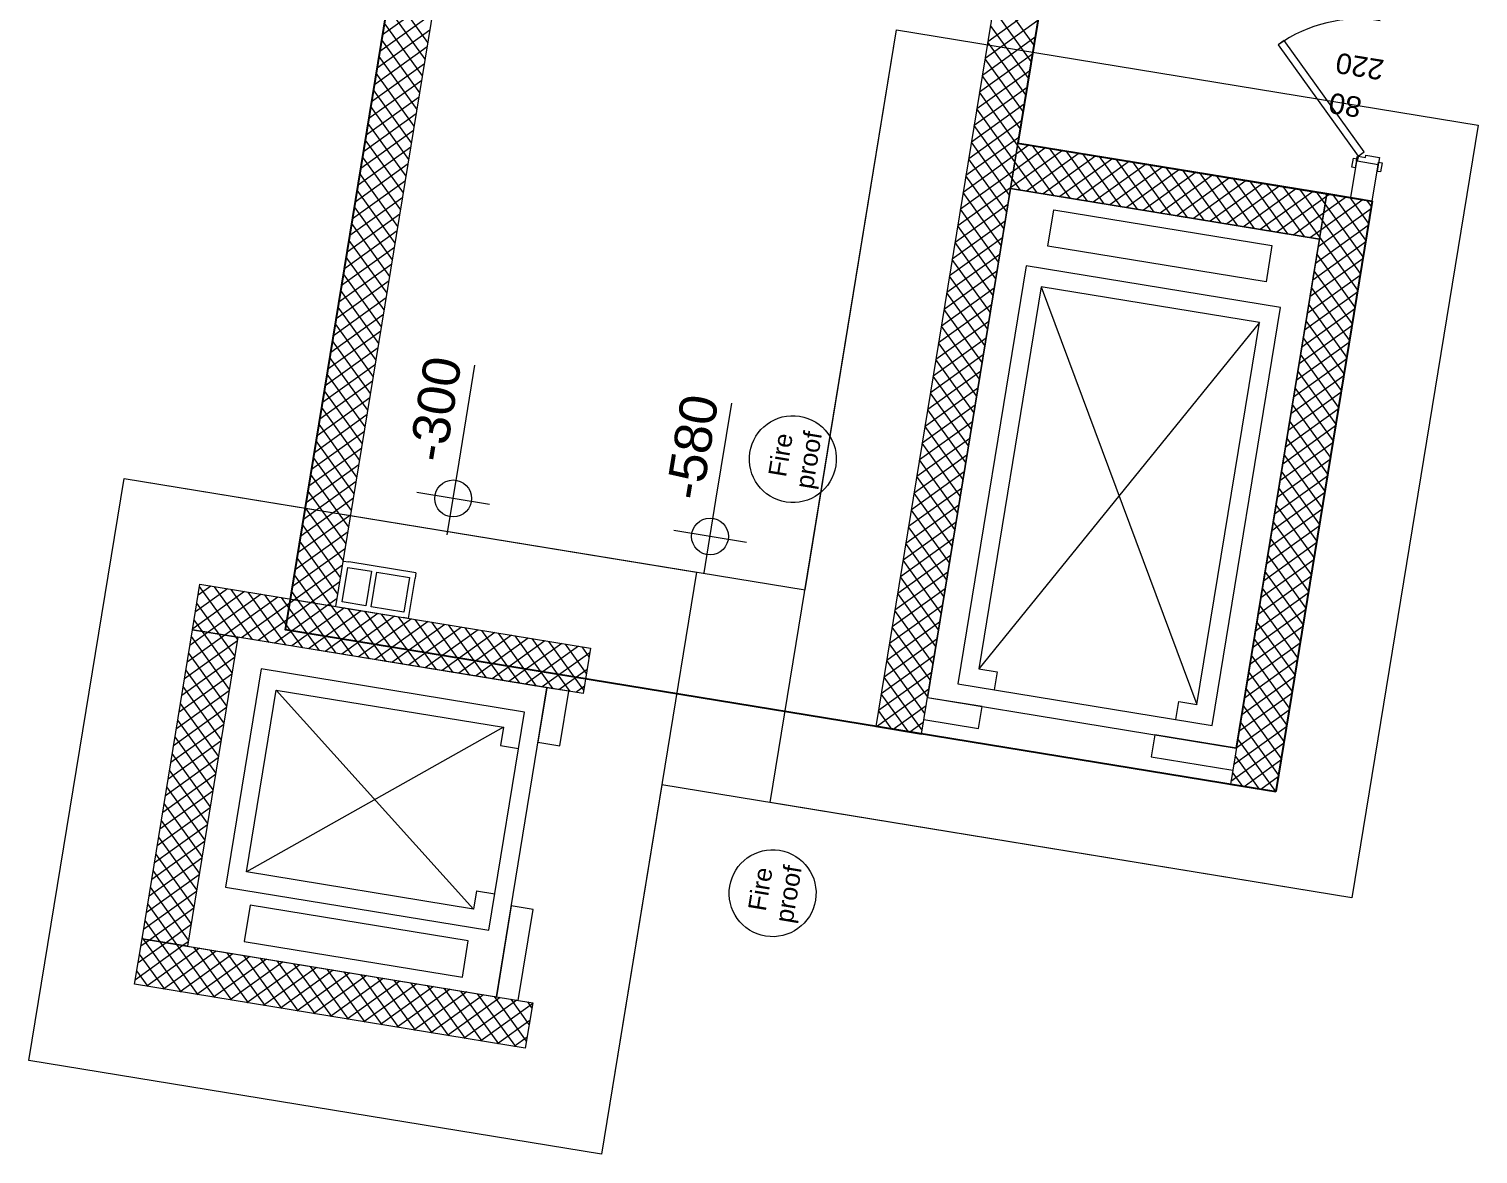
# Model space of a CAD drawing. Header units: metres. Extents: x 7511340 to 7511486, y 4692164 to 4692372.
# Drawn here: x 7511408.19 to 7511416.06, y 4692207.32 to 4692213.43 of the extents above; entities that cross this region are included whole.
import ezdxf

# ---------------------------------------------------------------- set-up
doc = ezdxf.new("R2010")
doc.units = ezdxf.units.M
for name, color, linetype in [('bodrumi', 5, 'Continuous'), ('e0', 4, 'Continuous'), ('PDF_Drawing & Figure', 5, 'Continuous')]:
    doc.layers.add(name, color=color, linetype=linetype)
for name, color, linetype, true_color in [('PDF_2D Drafting - General', 7, 'Continuous', 0x999999), ('PDF_A - Dimensionimi', 7, 'Continuous', 0x999999), ('PDF_A - Muret', 7, 'Continuous', 0xaaaaaa), ('PDF_A - Ndertesa 1 - Kanalet e ventilimit', 7, 'Continuous', 0x7f7f7f), ('PDF_A - Shtyllat', 7, 'Continuous', 0x999999)]:
    doc.layers.add(name, color=color, linetype=linetype, true_color=true_color)
doc.layers.add('trapazani', color=211, linetype='Continuous', lineweight=13)
doc.styles.add('PDF Arial', font='arial.ttf')

msp = doc.modelspace()

# ---------------------------------------------------------------- linework, layer by layer
at = {"layer": 'bodrumi', "elevation": 611, "flags": 128}
msp.add_lwpolyline([(7511414.9654, 4692209.2883), (7511409.5866, 4692210.1677), (7511410.5334, 4692215.9609), (7511413.9877, 4692215.3963), (7511413.565, 4692212.8105), (7511415.4896, 4692212.4959), (7511414.9657, 4692209.2905)], dxfattribs=at)
at = {"layer": 'e0', "linetype": 'Continuous', "lineweight": 20, "elevation": 611.955, "flags": 128}
msp.add_lwpolyline([(7511412.409, 4692210.385), (7511412.9058, 4692213.4247), (7511416.0639, 4692212.9085), (7511415.3783, 4692208.7142), (7511411.6303, 4692209.3268), (7511411.3028, 4692207.3233), (7511408.1941, 4692207.8314), (7511408.7102, 4692210.9895)], close=True, dxfattribs=at)
at = {"layer": 'PDF_2D Drafting - General', "color": 8, "lineweight": 9, "true_color": 0x7f7f7f, "elevation": 611}
for points in [[(7511413.5247, 4692212.5637), (7511413.0731, 4692209.8004)], [(7511415.2024, 4692212.2895), (7511413.5247, 4692212.5637)], [(7511413.7283, 4692212.2515), (7511413.7605, 4692212.4488)], [(7511413.7605, 4692212.4488), (7511414.9448, 4692212.2553)], [(7511414.7508, 4692209.5261), (7511415.2024, 4692212.2895)], [(7511414.9126, 4692212.0579), (7511413.7283, 4692212.2515)], [(7511414.9448, 4692212.2553), (7511414.9126, 4692212.0579)], [(7511409.3291, 4692210.1285), (7511409.0548, 4692208.4507)], [(7511411.0069, 4692209.8543), (7511409.3291, 4692210.1285)], [(7511410.7327, 4692208.1764), (7511411.0069, 4692209.8543)], [(7511413.0731, 4692209.8004), (7511414.7508, 4692209.5261)], [(7511409.3958, 4692208.6736), (7511409.3635, 4692208.4763)], [(7511410.58, 4692208.4801), (7511409.3958, 4692208.6736)], [(7511409.0548, 4692208.4507), (7511410.7327, 4692208.1764)], [(7511409.3635, 4692208.4763), (7511410.5478, 4692208.2827)], [(7511410.5478, 4692208.2827), (7511410.58, 4692208.4801)]]:
    msp.add_lwpolyline(points, dxfattribs=at)
at = {"layer": 'PDF_2D Drafting - General', "color": 251, "lineweight": 5, "true_color": 0x6a6a6a, "elevation": 611}
for points in [[(7511413.6095, 4692212.1446), (7511413.2384, 4692209.8746)], [(7511413.6095, 4692212.1446), (7511413.2384, 4692209.8746)], [(7511414.9912, 4692211.9188), (7511413.6095, 4692212.1446)], [(7511414.9912, 4692211.9188), (7511413.6095, 4692212.1446)], [(7511413.692, 4692212.0297), (7511413.3533, 4692209.9572)], [(7511413.692, 4692212.0297), (7511413.3533, 4692209.9572)], [(7511414.8763, 4692211.8362), (7511413.692, 4692212.0297)], [(7511413.692, 4692212.0297), (7511414.5376, 4692209.7636)], [(7511414.8763, 4692211.8362), (7511413.692, 4692212.0297)], [(7511413.692, 4692212.0297), (7511414.5376, 4692209.7636)], [(7511414.6202, 4692209.6488), (7511414.9912, 4692211.9188)], [(7511414.6202, 4692209.6488), (7511414.9912, 4692211.9188)], [(7511414.8763, 4692211.8362), (7511413.3533, 4692209.9572)], [(7511414.8763, 4692211.8362), (7511413.3533, 4692209.9572)], [(7511414.5376, 4692209.7636), (7511414.8763, 4692211.8362)], [(7511414.5376, 4692209.7636), (7511414.8763, 4692211.8362)], [(7511413.3533, 4692209.9572), (7511413.4519, 4692209.9411)], [(7511413.3533, 4692209.9572), (7511413.4519, 4692209.9411)], [(7511413.4519, 4692209.9411), (7511413.4358, 4692209.8423)], [(7511413.4519, 4692209.9411), (7511413.4358, 4692209.8423)], [(7511413.2384, 4692209.8746), (7511414.6202, 4692209.6488)], [(7511413.2384, 4692209.8746), (7511414.6202, 4692209.6488)], [(7511414.4228, 4692209.681), (7511414.4389, 4692209.7797)], [(7511414.4228, 4692209.681), (7511414.4389, 4692209.7797)], [(7511414.4389, 4692209.7797), (7511414.5376, 4692209.7636)], [(7511414.4389, 4692209.7797), (7511414.5376, 4692209.7636)]]:
    msp.add_lwpolyline(points, dxfattribs=at)
at = {"layer": 'PDF_2D Drafting - General', "lineweight": 5, "elevation": 611}
for points in [[(7511409.4542, 4692209.956), (7511409.2607, 4692208.7717)], [(7511410.8853, 4692209.7221), (7511409.4542, 4692209.956)], [(7511409.3754, 4692208.8543), (7511409.5367, 4692209.8412)], [(7511410.6091, 4692208.6526), (7511409.5367, 4692209.8412)], [(7511409.5367, 4692209.8412), (7511410.7704, 4692209.6395)], [(7511410.6917, 4692208.5378), (7511410.8853, 4692209.7221)], [(7511410.7704, 4692209.6395), (7511409.3754, 4692208.8543)], [(7511410.7704, 4692209.6395), (7511410.7543, 4692209.5409)], [(7511410.7543, 4692209.5409), (7511410.853, 4692209.5248)], [(7511410.6091, 4692208.6526), (7511409.3754, 4692208.8543)], [(7511409.2607, 4692208.7717), (7511410.6917, 4692208.5378)], [(7511410.6253, 4692208.7514), (7511410.6091, 4692208.6526)], [(7511410.6253, 4692208.7514), (7511410.724, 4692208.7352)]]:
    msp.add_lwpolyline(points, dxfattribs=at)
at = {"layer": 'PDF_2D Drafting - General', "color": 11, "lineweight": 5, "true_color": 0xfd8379}
for centre, major_axis, ratio in [((7511412.3428, 4692211.0951, 611), (-0.2332, 0.0359), 0.999757), ((7511412.2328, 4692208.7388, 611), (0.0382, 0.2329), 0.999824)]:
    msp.add_ellipse(centre, major_axis=major_axis, ratio=ratio, dxfattribs=at)
at = {"layer": 'PDF_A - Dimensionimi', "lineweight": 5, "elevation": 611}
for points in [[(7511410.53, 4692211.0793), (7511410.616, 4692211.6057)], [(7511411.9252, 4692210.8727), (7511412.0112, 4692211.3993)], [(7511410.4655, 4692210.6845), (7511410.53, 4692211.0793)], [(7511410.6951, 4692210.8496), (7511410.3003, 4692210.9141)], [(7511411.8607, 4692210.478), (7511411.9252, 4692210.8727)], [(7511412.0903, 4692210.6431), (7511411.6956, 4692210.7076)]]:
    msp.add_lwpolyline(points, dxfattribs=at)
at = {"layer": 'PDF_A - Dimensionimi', "lineweight": 5}
for centre in [(7511410.4977, 4692210.8818, 611), (7511411.8929, 4692210.6754, 611)]:
    msp.add_circle(centre, 0.1, dxfattribs=at)
at = {"layer": 'PDF_A - Muret', "color": 8, "lineweight": 13, "true_color": 0x7f7f7f, "elevation": 611}
for points in [[(7511415.011, 4692213.3669), (7511414.9785, 4692213.3436)], [(7511414.9785, 4692213.3436), (7511415.4129, 4692212.7395)], [(7511415.4454, 4692212.7629), (7511415.011, 4692213.3669)], [(7511415.4129, 4692212.7395), (7511415.4454, 4692212.7629)], [(7511415.4523, 4692212.7331), (7511415.4543, 4692212.7449)], [(7511415.4543, 4692212.7449), (7511415.5283, 4692212.7328)], [(7511415.3787, 4692212.6793), (7511415.3867, 4692212.7286)], [(7511415.3974, 4692212.6762), (7511415.3787, 4692212.6793)], [(7511415.3867, 4692212.7286), (7511415.4055, 4692212.7255)], [(7511415.4055, 4692212.7255), (7511415.3974, 4692212.6762)], [(7511415.4034, 4692212.7127), (7511415.4074, 4692212.7373)], [(7511415.4083, 4692212.7118), (7511415.4034, 4692212.7127)], [(7511415.4074, 4692212.7373), (7511415.4124, 4692212.7365)], [(7511415.4083, 4692212.7118), (7511415.4129, 4692212.7395)], [(7511415.4124, 4692212.7365), (7511415.4083, 4692212.7118)], [(7511415.5219, 4692212.6933), (7511415.4083, 4692212.7118)], [(7511415.4129, 4692212.7395), (7511415.4523, 4692212.7331)], [(7511415.5159, 4692212.6568), (7511415.524, 4692212.7061)], [(7511415.5283, 4692212.7328), (7511415.5219, 4692212.6933)], [(7511415.524, 4692212.7061), (7511415.5427, 4692212.7031)], [(7511415.5427, 4692212.7031), (7511415.5347, 4692212.6538)], [(7511415.5347, 4692212.6538), (7511415.5159, 4692212.6568)]]:
    msp.add_lwpolyline(points, dxfattribs=at)
at = {"layer": 'PDF_A - Muret', "color": 8, "lineweight": 18, "true_color": 0x7f7f7f, "elevation": 611}
for points in [[(7511415.4034, 4692212.7127), (7511415.3711, 4692212.5153)], [(7511415.4034, 4692212.7127), (7511415.3974, 4692212.6762)], [(7511415.4034, 4692212.7127), (7511415.3974, 4692212.6762)], [(7511415.4034, 4692212.7127), (7511415.3974, 4692212.6762)], [(7511415.4083, 4692212.7118), (7511415.4034, 4692212.7127)], [(7511415.4083, 4692212.7118), (7511415.4034, 4692212.7127)], [(7511415.4083, 4692212.7118), (7511415.4034, 4692212.7127)], [(7511415.5219, 4692212.6933), (7511415.4083, 4692212.7118)], [(7511415.5219, 4692212.6933), (7511415.4083, 4692212.7118)], [(7511415.5219, 4692212.6933), (7511415.4083, 4692212.7118)], [(7511415.4896, 4692212.4959), (7511415.5219, 4692212.6933)], [(7511415.5219, 4692212.6933), (7511415.5159, 4692212.6568)], [(7511415.5219, 4692212.6933), (7511415.5159, 4692212.6568)], [(7511415.5219, 4692212.6933), (7511415.5159, 4692212.6568)], [(7511411.0069, 4692209.8543), (7511410.9585, 4692209.5582)], [(7511411.1254, 4692209.8348), (7511411.0069, 4692209.8543)], [(7511411.0769, 4692209.5388), (7511411.1254, 4692209.8348)], [(7511413.3704, 4692209.7517), (7511413.0731, 4692209.8002)], [(7511413.0538, 4692209.6818), (7511413.351, 4692209.6332)], [(7511413.351, 4692209.6332), (7511413.3704, 4692209.7517)], [(7511414.3079, 4692209.5984), (7511414.2886, 4692209.48)], [(7511414.7521, 4692209.5259), (7511414.3079, 4692209.5984)], [(7511410.9585, 4692209.5582), (7511411.0769, 4692209.5388)], [(7511414.2886, 4692209.48), (7511414.7316, 4692209.4076)], [(7511410.8133, 4692208.6699), (7511410.7327, 4692208.1764)], [(7511410.9317, 4692208.6505), (7511410.8133, 4692208.6699)], [(7511410.8511, 4692208.1571), (7511410.9317, 4692208.6505)]]:
    msp.add_lwpolyline(points, dxfattribs=at)
at = {"layer": 'PDF_A - Muret', "color": 8, "lineweight": 13, "true_color": 0x7f7f7f}
msp.add_arc((7511415.4128, 4692212.7391, 611), 0.7443, 80.72007, 125.69946, dxfattribs=at)
at = {"layer": 'PDF_A - Ndertesa 1 - Kanalet e ventilimit', "lineweight": 18, "elevation": 611}
for points in [[(7511409.901, 4692210.5417), (7511409.9307, 4692210.5369)], [(7511409.8952, 4692210.3197), (7511409.9258, 4692210.5073)], [(7511409.9258, 4692210.5073), (7511410.0541, 4692210.4863)], [(7511410.2959, 4692210.4772), (7511409.9307, 4692210.5369)], [(7511410.0541, 4692210.4863), (7511410.0234, 4692210.2988)], [(7511410.0531, 4692210.2939), (7511410.0837, 4692210.4815)], [(7511410.0837, 4692210.4815), (7511410.2614, 4692210.4524)], [(7511410.2959, 4692210.4772), (7511410.291, 4692210.4476)], [(7511410.2614, 4692210.4524), (7511410.2307, 4692210.2649)], [(7511410.2555, 4692210.2304), (7511410.291, 4692210.4476)], [(7511410.0234, 4692210.2988), (7511409.8952, 4692210.3197)], [(7511409.8607, 4692210.295), (7511409.8903, 4692210.2901)], [(7511409.8903, 4692210.2901), (7511410.2259, 4692210.2353)], [(7511410.2307, 4692210.2649), (7511410.0531, 4692210.2939)], [(7511410.2555, 4692210.2304), (7511410.2259, 4692210.2353)]]:
    msp.add_lwpolyline(points, dxfattribs=at)
at = {"layer": 'PDF_A - Shtyllat', "color": 8, "lineweight": 18, "true_color": 0x7f7f7f, "elevation": 611}
for points in [[(7511410.4931, 4692215.7142), (7511409.614, 4692210.3353)], [(7511409.8607, 4692210.295), (7511410.7398, 4692215.6739)], [(7511413.7006, 4692215.1899), (7511412.7941, 4692209.6433)], [(7511413.0409, 4692209.603), (7511413.9473, 4692215.1496)], [(7511413.565, 4692212.8105), (7511413.5247, 4692212.5637)], [(7511415.2429, 4692212.5363), (7511413.565, 4692212.8105)], [(7511413.5247, 4692212.5637), (7511415.2025, 4692212.2895)], [(7511415.2429, 4692212.5363), (7511414.7187, 4692209.3286)], [(7511415.2025, 4692212.2895), (7511415.2429, 4692212.5363)], [(7511415.4896, 4692212.4959), (7511415.2429, 4692212.5363)], [(7511414.9654, 4692209.2883), (7511415.4896, 4692212.4959)], [(7511409.0823, 4692210.1688), (7511409.1226, 4692210.4156)], [(7511409.1226, 4692210.4156), (7511411.2446, 4692210.0687)], [(7511409.614, 4692210.3353), (7511409.8607, 4692210.295)], [(7511408.8081, 4692208.491), (7511409.0824, 4692210.1688)], [(7511411.2043, 4692209.822), (7511409.0823, 4692210.1688)], [(7511409.0824, 4692210.1688), (7511409.3291, 4692210.1285)], [(7511409.3291, 4692210.1285), (7511409.0548, 4692208.4507)], [(7511411.2446, 4692210.0687), (7511411.2043, 4692209.822)], [(7511412.7941, 4692209.6433), (7511413.0409, 4692209.603)], [(7511414.7187, 4692209.3286), (7511414.9654, 4692209.2883)], [(7511408.7678, 4692208.2443), (7511408.8081, 4692208.491)], [(7511408.8081, 4692208.491), (7511410.93, 4692208.1442)], [(7511409.0548, 4692208.4507), (7511408.8081, 4692208.491)], [(7511410.8897, 4692207.8974), (7511408.7678, 4692208.2443)], [(7511410.93, 4692208.1442), (7511410.8897, 4692207.8974)]]:
    msp.add_lwpolyline(points, dxfattribs=at)
at = {"layer": 'PDF_A - Shtyllat', "lineweight": 5, "elevation": 611}
for points in [[(7511410.361, 4692213.3562), (7511410.1546, 4692213.6433)], [(7511413.6522, 4692213.3441), (7511413.4459, 4692213.6312)], [(7511410.4016, 4692213.6044), (7511410.1145, 4692213.3979)], [(7511410.3462, 4692213.2654), (7511410.1398, 4692213.5525)], [(7511413.6885, 4692213.566), (7511413.4015, 4692213.3595)], [(7511413.6374, 4692213.2533), (7511413.4311, 4692213.5404)], [(7511410.3868, 4692213.5136), (7511410.0997, 4692213.3073)], [(7511410.3314, 4692213.1748), (7511410.1249, 4692213.4618)], [(7511413.6737, 4692213.4752), (7511413.3867, 4692213.2689)], [(7511410.372, 4692213.423), (7511410.0848, 4692213.2165)], [(7511413.6589, 4692213.3846), (7511413.3719, 4692213.1781)], [(7511413.6226, 4692213.1626), (7511413.4162, 4692213.4496)], [(7511410.3571, 4692213.3322), (7511410.07, 4692213.1259)], [(7511410.3166, 4692213.084), (7511410.1101, 4692213.3711)], [(7511413.6078, 4692213.0719), (7511413.4014, 4692213.359)], [(7511410.3423, 4692213.2415), (7511410.0552, 4692213.0351)], [(7511410.3017, 4692212.9933), (7511410.0953, 4692213.2804)], [(7511413.644, 4692213.2938), (7511413.357, 4692213.0875)], [(7511413.5929, 4692212.9811), (7511413.3866, 4692213.2682)], [(7511410.3275, 4692213.1508), (7511410.0404, 4692212.9443)], [(7511410.2869, 4692212.9026), (7511410.0805, 4692213.1896)], [(7511413.6292, 4692213.2031), (7511413.3422, 4692212.9967)], [(7511413.5781, 4692212.8905), (7511413.3717, 4692213.1775)], [(7511410.3126, 4692213.06), (7511410.0255, 4692212.8537)], [(7511410.2721, 4692212.8118), (7511410.0656, 4692213.0989)], [(7511413.6144, 4692213.1124), (7511413.3274, 4692212.9059)], [(7511413.5633, 4692212.7997), (7511413.3569, 4692213.0868)], [(7511410.2573, 4692212.7212), (7511410.0508, 4692213.0082)], [(7511413.5995, 4692213.0216), (7511413.3126, 4692212.8153)], [(7511413.5485, 4692212.709), (7511413.3421, 4692212.996)], [(7511410.2978, 4692212.9694), (7511410.0107, 4692212.7629)], [(7511410.2424, 4692212.6304), (7511410.036, 4692212.9175)], [(7511413.5847, 4692212.931), (7511413.2977, 4692212.7245)], [(7511413.5336, 4692212.6183), (7511413.3273, 4692212.9054)], [(7511410.283, 4692212.8786), (7511409.9959, 4692212.6722)], [(7511410.2276, 4692212.5397), (7511410.0211, 4692212.8268)], [(7511413.5699, 4692212.8402), (7511413.2829, 4692212.6338)], [(7511410.2682, 4692212.7879), (7511409.9811, 4692212.5815)], [(7511413.5551, 4692212.7495), (7511413.2681, 4692212.5431)], [(7511413.5188, 4692212.5275), (7511413.3124, 4692212.8146)], [(7511413.8075, 4692212.7709), (7511413.5254, 4692212.568)], [(7511413.7167, 4692212.7857), (7511413.5402, 4692212.6588)], [(7511413.6261, 4692212.8005), (7511413.5551, 4692212.7495)], [(7511413.7607, 4692212.5251), (7511413.5633, 4692212.7997)], [(7511413.8982, 4692212.756), (7511413.6112, 4692212.5496)], [(7511413.8515, 4692212.5103), (7511413.645, 4692212.7974)], [(7511413.9421, 4692212.4955), (7511413.7358, 4692212.7826)], [(7511414.0329, 4692212.4807), (7511413.8264, 4692212.7678)], [(7511414.1236, 4692212.4658), (7511413.9172, 4692212.7529)], [(7511410.2533, 4692212.6972), (7511409.9662, 4692212.4907)], [(7511410.2128, 4692212.449), (7511410.0063, 4692212.736)], [(7511413.504, 4692212.4369), (7511413.2976, 4692212.7239)], [(7511413.67, 4692212.54), (7511413.5485, 4692212.709)], [(7511413.9889, 4692212.7412), (7511413.7019, 4692212.5348)], [(7511414.0797, 4692212.7264), (7511413.7926, 4692212.5199)], [(7511414.1703, 4692212.7116), (7511413.8833, 4692212.5051)], [(7511414.2611, 4692212.6967), (7511413.974, 4692212.4903)], [(7511414.2143, 4692212.451), (7511414.008, 4692212.7381)], [(7511414.3519, 4692212.6819), (7511414.0648, 4692212.4754)], [(7511414.3051, 4692212.4362), (7511414.0986, 4692212.7233)], [(7511414.4425, 4692212.6671), (7511414.1555, 4692212.4606)], [(7511414.3958, 4692212.4213), (7511414.1894, 4692212.7084)], [(7511414.4865, 4692212.4065), (7511414.2801, 4692212.6936)], [(7511414.5772, 4692212.3917), (7511414.3708, 4692212.6788)], [(7511410.2385, 4692212.6064), (7511409.9514, 4692212.4001)], [(7511410.1979, 4692212.3582), (7511409.9915, 4692212.6453)], [(7511413.5402, 4692212.6588), (7511413.2532, 4692212.4523)], [(7511413.4891, 4692212.3461), (7511413.2828, 4692212.6332)], [(7511413.5793, 4692212.5548), (7511413.5336, 4692212.6183)], [(7511414.5333, 4692212.6522), (7511414.2462, 4692212.4458)], [(7511414.624, 4692212.6374), (7511414.3369, 4692212.431)], [(7511414.7147, 4692212.6226), (7511414.4276, 4692212.4161)], [(7511414.6679, 4692212.3769), (7511414.4616, 4692212.664)], [(7511414.8055, 4692212.6077), (7511414.5184, 4692212.4013)], [(7511414.7587, 4692212.362), (7511414.5522, 4692212.6491)], [(7511414.8961, 4692212.5929), (7511414.6091, 4692212.3865)], [(7511414.8494, 4692212.3472), (7511414.643, 4692212.6343)], [(7511414.9401, 4692212.3324), (7511414.7337, 4692212.6195)], [(7511415.0309, 4692212.3175), (7511414.8244, 4692212.6047)], [(7511415.1216, 4692212.3027), (7511414.9152, 4692212.5898)], [(7511410.2237, 4692212.5157), (7511409.9366, 4692212.3093)], [(7511410.1831, 4692212.2675), (7511409.9767, 4692212.5546)], [(7511413.5254, 4692212.568), (7511413.2384, 4692212.3617)], [(7511413.4743, 4692212.2553), (7511413.268, 4692212.5424)], [(7511414.9869, 4692212.5781), (7511414.6998, 4692212.3717)], [(7511415.0777, 4692212.5633), (7511414.7905, 4692212.3568)], [(7511415.1683, 4692212.5484), (7511414.8813, 4692212.342)], [(7511415.2402, 4692212.52), (7511414.972, 4692212.3272)], [(7511415.2041, 4692212.2992), (7511415.0059, 4692212.575)], [(7511415.219, 4692212.39), (7511415.0966, 4692212.5602)], [(7511415.2338, 4692212.4808), (7511415.1874, 4692212.5453)], [(7511415.3497, 4692212.5188), (7511415.2254, 4692212.4293)], [(7511415.2591, 4692212.5336), (7511415.2402, 4692212.52)], [(7511415.4551, 4692212.2844), (7511415.278, 4692212.5305)], [(7511415.4699, 4692212.3751), (7511415.3688, 4692212.5157)], [(7511410.1683, 4692212.1768), (7511409.9618, 4692212.4638)], [(7511413.5106, 4692212.4774), (7511413.2236, 4692212.2709)], [(7511413.4595, 4692212.1647), (7511413.2531, 4692212.4517)], [(7511415.2254, 4692212.4293), (7511415.0627, 4692212.3123)], [(7511415.4828, 4692212.4543), (7511415.1957, 4692212.2479)], [(7511415.4405, 4692212.504), (7511415.2106, 4692212.3386)], [(7511415.4402, 4692212.1936), (7511415.2338, 4692212.4808)], [(7511415.4847, 4692212.4658), (7511415.4595, 4692212.5008)], [(7511410.2088, 4692212.425), (7511409.9218, 4692212.2186)], [(7511410.1534, 4692212.0861), (7511409.947, 4692212.3732)], [(7511413.4958, 4692212.3866), (7511413.2087, 4692212.1801)], [(7511413.4447, 4692212.0739), (7511413.2383, 4692212.361)], [(7511415.468, 4692212.3635), (7511415.1809, 4692212.1572)], [(7511415.4254, 4692212.1029), (7511415.219, 4692212.39)], [(7511410.194, 4692212.3343), (7511409.9069, 4692212.1279)], [(7511410.1386, 4692211.9953), (7511409.9322, 4692212.2824)], [(7511413.4809, 4692212.2958), (7511413.1939, 4692212.0895)], [(7511415.2106, 4692212.3386), (7511415.1534, 4692212.2975)], [(7511415.4532, 4692212.2729), (7511415.1661, 4692212.0664)], [(7511415.4106, 4692212.0122), (7511415.2041, 4692212.2992)], [(7511410.1792, 4692212.2436), (7511409.8921, 4692212.0371)], [(7511413.4661, 4692212.2052), (7511413.1791, 4692211.9987)], [(7511413.4298, 4692211.9832), (7511413.2235, 4692212.2703)], [(7511415.3957, 4692211.9215), (7511415.1893, 4692212.2086)], [(7511410.1644, 4692212.1528), (7511409.8773, 4692211.9465)], [(7511410.1238, 4692211.9046), (7511409.9173, 4692212.1916)], [(7511413.415, 4692211.8925), (7511413.2086, 4692212.1795)], [(7511415.4383, 4692212.1821), (7511415.1512, 4692211.9757)], [(7511415.3809, 4692211.8307), (7511415.1745, 4692212.1178)], [(7511410.1495, 4692212.0621), (7511409.8624, 4692211.8557)], [(7511410.109, 4692211.8139), (7511409.9025, 4692212.101)], [(7511413.4513, 4692212.1144), (7511413.1643, 4692211.9081)], [(7511413.4002, 4692211.8017), (7511413.1938, 4692212.0888)], [(7511415.4235, 4692212.0914), (7511415.1364, 4692211.885)], [(7511410.1347, 4692211.9714), (7511409.8476, 4692211.765)], [(7511410.0941, 4692211.7232), (7511409.8877, 4692212.0102)], [(7511413.4365, 4692212.0238), (7511413.1494, 4692211.8173)], [(7511413.3853, 4692211.7111), (7511413.179, 4692211.9981)], [(7511415.4087, 4692212.0007), (7511415.1216, 4692211.7943)], [(7511415.3661, 4692211.74), (7511415.1596, 4692212.0271)], [(7511410.1199, 4692211.8807), (7511409.8328, 4692211.6743)], [(7511410.0793, 4692211.6324), (7511409.8729, 4692211.9195)], [(7511413.4216, 4692211.933), (7511413.1346, 4692211.7265)], [(7511413.3705, 4692211.6203), (7511413.1642, 4692211.9074)], [(7511415.3939, 4692211.9099), (7511415.1068, 4692211.7036)], [(7511415.3513, 4692211.6493), (7511415.1448, 4692211.9364)], [(7511410.0645, 4692211.5417), (7511409.858, 4692211.8288)], [(7511413.4068, 4692211.8422), (7511413.1198, 4692211.6359)], [(7511413.3557, 4692211.5296), (7511413.1493, 4692211.8166)], [(7511415.379, 4692211.8193), (7511415.0919, 4692211.6128)], [(7511415.3364, 4692211.5586), (7511415.13, 4692211.8456)], [(7511410.1051, 4692211.79), (7511409.8179, 4692211.5835)], [(7511410.0497, 4692211.451), (7511409.8432, 4692211.738)], [(7511413.392, 4692211.7516), (7511413.105, 4692211.5451)], [(7511413.3409, 4692211.4389), (7511413.1345, 4692211.7259)], [(7511415.3642, 4692211.7285), (7511415.0771, 4692211.5221)], [(7511415.3216, 4692211.4679), (7511415.1151, 4692211.7549)], [(7511410.0902, 4692211.6992), (7511409.8031, 4692211.4929)], [(7511410.0348, 4692211.3603), (7511409.8284, 4692211.6474)], [(7511413.3771, 4692211.6608), (7511413.0901, 4692211.4545)], [(7511415.3068, 4692211.3771), (7511415.1003, 4692211.6642)], [(7511410.0754, 4692211.6085), (7511409.7883, 4692211.4021)], [(7511413.3623, 4692211.5701), (7511413.0753, 4692211.3637)], [(7511413.3261, 4692211.3481), (7511413.1197, 4692211.6352)], [(7511415.3494, 4692211.6377), (7511415.0623, 4692211.4314)], [(7511415.292, 4692211.2864), (7511415.0855, 4692211.5734)], [(7511410.0606, 4692211.5178), (7511409.7736, 4692211.3114)], [(7511410.02, 4692211.2695), (7511409.8135, 4692211.5566)], [(7511413.3113, 4692211.2574), (7511413.1048, 4692211.5445)], [(7511415.3346, 4692211.5471), (7511415.0474, 4692211.3406)], [(7511410.0457, 4692211.4271), (7511409.7587, 4692211.2207)], [(7511410.0052, 4692211.1788), (7511409.7987, 4692211.4658)], [(7511413.3475, 4692211.4794), (7511413.0605, 4692211.2729)], [(7511413.2965, 4692211.1667), (7511413.09, 4692211.4537)], [(7511415.3197, 4692211.4563), (7511415.0326, 4692211.25)], [(7511415.2771, 4692211.1957), (7511415.0707, 4692211.4828)], [(7511410.0309, 4692211.3364), (7511409.7439, 4692211.1299)], [(7511409.9903, 4692211.0881), (7511409.7839, 4692211.3752)], [(7511413.3326, 4692211.3886), (7511413.0456, 4692211.1823)], [(7511413.2816, 4692211.0759), (7511413.0752, 4692211.363)], [(7511415.3049, 4692211.3656), (7511415.0178, 4692211.1592)], [(7511415.2623, 4692211.1049), (7511415.0558, 4692211.392)], [(7511409.9755, 4692210.9973), (7511409.7692, 4692211.2844)], [(7511413.3179, 4692211.298), (7511413.0308, 4692211.0915)], [(7511413.2668, 4692210.9852), (7511413.0604, 4692211.2723)], [(7511415.2901, 4692211.2749), (7511415.003, 4692211.0685)], [(7511415.2475, 4692211.0143), (7511415.041, 4692211.3013)], [(7511410.0161, 4692211.2456), (7511409.7291, 4692211.0392)], [(7511409.9607, 4692210.9066), (7511409.7543, 4692211.1936)], [(7511413.3031, 4692211.2072), (7511413.016, 4692211.0008)], [(7511413.252, 4692210.8945), (7511413.0455, 4692211.1815)], [(7511415.2752, 4692211.1841), (7511414.9881, 4692210.9778)], [(7511415.2326, 4692210.9235), (7511415.0262, 4692211.2106)], [(7511410.0013, 4692211.1549), (7511409.7142, 4692210.9485)], [(7511409.9459, 4692210.8159), (7511409.7395, 4692211.103)], [(7511413.2883, 4692211.1165), (7511413.0012, 4692210.9101)], [(7511415.2604, 4692211.0935), (7511414.9733, 4692210.887)], [(7511415.2178, 4692210.8327), (7511415.0114, 4692211.1198)], [(7511409.9864, 4692211.0642), (7511409.6994, 4692210.8578)], [(7511413.2734, 4692211.0258), (7511412.9863, 4692210.8193)], [(7511413.2371, 4692210.8037), (7511413.0307, 4692211.0909)], [(7511415.203, 4692210.7421), (7511414.9965, 4692211.0291)], [(7511409.9716, 4692210.9735), (7511409.6846, 4692210.767)], [(7511409.931, 4692210.7252), (7511409.7247, 4692211.0122)], [(7511413.2586, 4692210.935), (7511412.9715, 4692210.7287)], [(7511413.2223, 4692210.7131), (7511413.0159, 4692211.0001)], [(7511415.2456, 4692211.0027), (7511414.9585, 4692210.7964)], [(7511415.1881, 4692210.6513), (7511414.9817, 4692210.9384)], [(7511409.9568, 4692210.8827), (7511409.6698, 4692210.6763)], [(7511409.9162, 4692210.6345), (7511409.7099, 4692210.9216)], [(7511413.2075, 4692210.6223), (7511413.0011, 4692210.9094)], [(7511415.2307, 4692210.912), (7511414.9437, 4692210.7056)], [(7511409.9419, 4692210.792), (7511409.6549, 4692210.5856)], [(7511409.9014, 4692210.5437), (7511409.695, 4692210.8308)], [(7511413.2438, 4692210.8443), (7511412.9567, 4692210.6379)], [(7511413.1927, 4692210.5316), (7511412.9862, 4692210.8187)], [(7511415.2159, 4692210.8213), (7511414.9288, 4692210.6149)], [(7511415.1733, 4692210.5606), (7511414.9669, 4692210.8477)], [(7511409.9271, 4692210.7013), (7511409.6401, 4692210.4949)], [(7511409.8865, 4692210.453), (7511409.6802, 4692210.74)], [(7511413.2289, 4692210.7536), (7511412.9419, 4692210.5472)], [(7511413.1778, 4692210.4409), (7511412.9714, 4692210.7279)], [(7511415.2011, 4692210.7305), (7511414.914, 4692210.5242)], [(7511415.1585, 4692210.4699), (7511414.9521, 4692210.757)], [(7511409.8717, 4692210.3623), (7511409.6654, 4692210.6494)], [(7511413.2141, 4692210.6629), (7511412.927, 4692210.4565)], [(7511413.163, 4692210.3501), (7511412.9566, 4692210.6372)], [(7511415.1863, 4692210.6399), (7511414.8992, 4692210.4334)], [(7511415.1437, 4692210.3791), (7511414.9372, 4692210.6662)], [(7511409.9123, 4692210.6106), (7511409.6253, 4692210.4042)], [(7511409.8373, 4692210.2988), (7511409.6505, 4692210.5586)], [(7511413.1993, 4692210.5722), (7511412.9122, 4692210.3657)], [(7511413.1482, 4692210.2594), (7511412.9417, 4692210.5465)], [(7511415.1714, 4692210.5491), (7511414.8843, 4692210.3428)], [(7511415.1288, 4692210.2885), (7511414.9224, 4692210.5755)], [(7511409.7466, 4692210.3136), (7511409.6357, 4692210.4679)], [(7511409.8975, 4692210.5198), (7511409.6359, 4692210.3317)], [(7511413.1845, 4692210.4814), (7511412.8974, 4692210.2751)], [(7511415.114, 4692210.1977), (7511414.9076, 4692210.4848)], [(7511409.2729, 4692210.391), (7511409.0981, 4692210.2653)], [(7511409.1822, 4692210.4059), (7511409.1129, 4692210.3561)], [(7511409.318, 4692210.1303), (7511409.1208, 4692210.4044)], [(7511409.4087, 4692210.1155), (7511409.2023, 4692210.4026)], [(7511409.4994, 4692210.1006), (7511409.293, 4692210.3878)], [(7511409.8826, 4692210.4291), (7511409.7266, 4692210.3169)], [(7511413.1696, 4692210.3907), (7511412.8825, 4692210.1843)], [(7511413.1334, 4692210.1687), (7511412.9269, 4692210.4557)], [(7511415.1566, 4692210.4584), (7511414.8695, 4692210.252)], [(7511415.0992, 4692210.1069), (7511414.8927, 4692210.3941)], [(7511409.3637, 4692210.3762), (7511409.0832, 4692210.1745)], [(7511409.2273, 4692210.1451), (7511409.106, 4692210.3138)], [(7511409.4544, 4692210.3614), (7511409.1673, 4692210.1549)], [(7511409.5451, 4692210.3465), (7511409.258, 4692210.1401)], [(7511409.6358, 4692210.3317), (7511409.3488, 4692210.1253)], [(7511409.5901, 4692210.0858), (7511409.3838, 4692210.3729)], [(7511409.7265, 4692210.3169), (7511409.4394, 4692210.1105)], [(7511409.6809, 4692210.071), (7511409.4744, 4692210.3581)], [(7511409.7716, 4692210.0562), (7511409.5652, 4692210.3433)], [(7511409.6558, 4692210.3284), (7511409.6209, 4692210.3772)], [(7511409.8623, 4692210.0413), (7511409.6559, 4692210.3284)], [(7511409.953, 4692210.0265), (7511409.7466, 4692210.3136)], [(7511409.8678, 4692210.3384), (7511409.8173, 4692210.3021)], [(7511413.1185, 4692210.078), (7511412.9121, 4692210.3651)], [(7511415.1418, 4692210.3677), (7511414.8547, 4692210.1612)], [(7511409.8173, 4692210.3021), (7511409.5302, 4692210.0956)], [(7511409.908, 4692210.2872), (7511409.621, 4692210.0808)], [(7511409.9987, 4692210.2724), (7511409.7116, 4692210.066)], [(7511410.0894, 4692210.2576), (7511409.8024, 4692210.0511)], [(7511410.0438, 4692210.0117), (7511409.8374, 4692210.2988)], [(7511410.1801, 4692210.2428), (7511409.893, 4692210.0363)], [(7511410.1345, 4692209.9969), (7511409.9281, 4692210.2839)], [(7511410.2709, 4692210.2279), (7511409.9838, 4692210.0215)], [(7511410.2252, 4692209.982), (7511410.0188, 4692210.2691)], [(7511410.316, 4692209.9672), (7511410.1095, 4692210.2543)], [(7511410.4067, 4692209.9524), (7511410.2003, 4692210.2395)], [(7511413.1548, 4692210.3), (7511412.8677, 4692210.0936)], [(7511413.1037, 4692209.9872), (7511412.8972, 4692210.2743)], [(7511415.127, 4692210.2769), (7511414.8399, 4692210.0706)], [(7511415.0844, 4692210.0163), (7511414.8779, 4692210.3033)], [(7511409.1673, 4692210.1549), (7511409.0685, 4692210.0839)], [(7511409.1365, 4692210.16), (7511409.0912, 4692210.223)], [(7511409.2976, 4692209.9359), (7511409.1365, 4692210.16)], [(7511410.3616, 4692210.2131), (7511410.0746, 4692210.0066)], [(7511410.4523, 4692210.1983), (7511410.1652, 4692209.9918)], [(7511410.543, 4692210.1834), (7511410.256, 4692209.977)], [(7511410.4974, 4692209.9375), (7511410.291, 4692210.2246)], [(7511410.6337, 4692210.1685), (7511410.3466, 4692209.9622)], [(7511410.5881, 4692209.9227), (7511410.3817, 4692210.2098)], [(7511410.7245, 4692210.1537), (7511410.4374, 4692209.9473)], [(7511410.6788, 4692209.9079), (7511410.4724, 4692210.195)], [(7511410.7696, 4692209.893), (7511410.5632, 4692210.1802)], [(7511410.8603, 4692209.8782), (7511410.6539, 4692210.1652)], [(7511410.951, 4692209.8634), (7511410.7446, 4692210.1504)], [(7511413.14, 4692210.2093), (7511412.8529, 4692210.0029)], [(7511413.0889, 4692209.8965), (7511412.8824, 4692210.1835)], [(7511415.1121, 4692210.1863), (7511414.825, 4692209.9798)], [(7511415.0695, 4692209.9255), (7511414.8631, 4692210.2126)], [(7511409.3259, 4692210.1089), (7511409.0389, 4692209.9024)], [(7511409.258, 4692210.1401), (7511409.0537, 4692209.9932)], [(7511409.2828, 4692209.8451), (7511409.0764, 4692210.1322)], [(7511409.3124, 4692210.0267), (7511409.2273, 4692210.1451)], [(7511409.3273, 4692210.1173), (7511409.318, 4692210.1303)], [(7511410.8152, 4692210.1389), (7511410.5282, 4692209.9325)], [(7511410.9059, 4692210.124), (7511410.6188, 4692209.9177)], [(7511410.9966, 4692210.1092), (7511410.7096, 4692209.9029)], [(7511411.0873, 4692210.0944), (7511410.8003, 4692209.888)], [(7511411.0418, 4692209.8486), (7511410.8353, 4692210.1356)], [(7511411.1781, 4692210.0796), (7511410.891, 4692209.8732)], [(7511411.1324, 4692209.8337), (7511410.9261, 4692210.1207)], [(7511411.2074, 4692209.8409), (7511411.0167, 4692210.1059)], [(7511411.2222, 4692209.9316), (7511411.1075, 4692210.0911)], [(7511411.237, 4692210.0224), (7511411.1983, 4692210.0763)], [(7511413.1252, 4692210.1186), (7511412.8381, 4692209.9121)], [(7511413.074, 4692209.8058), (7511412.8676, 4692210.0929)], [(7511415.0973, 4692210.0955), (7511414.8102, 4692209.8892)], [(7511415.0547, 4692209.8348), (7511414.8482, 4692210.1219)], [(7511409.311, 4692210.0181), (7511409.024, 4692209.8117)], [(7511409.2679, 4692209.7545), (7511409.0616, 4692210.0415)], [(7511411.2406, 4692210.0445), (7511410.9818, 4692209.8584)], [(7511413.1103, 4692210.0278), (7511412.8232, 4692209.8214)], [(7511413.0592, 4692209.7151), (7511412.8528, 4692210.0021)], [(7511415.0825, 4692210.0047), (7511414.7954, 4692209.7984)], [(7511415.0399, 4692209.7441), (7511414.8334, 4692210.0311)], [(7511409.2962, 4692209.9274), (7511409.0092, 4692209.721)], [(7511409.2531, 4692209.6637), (7511409.0468, 4692209.9508)], [(7511411.2258, 4692209.9537), (7511411.0724, 4692209.8436)], [(7511413.0955, 4692209.9371), (7511412.8084, 4692209.7307)], [(7511413.0444, 4692209.6244), (7511412.8379, 4692209.9115)], [(7511415.0676, 4692209.9141), (7511414.7805, 4692209.7076)], [(7511415.025, 4692209.6533), (7511414.8186, 4692209.9404)], [(7511409.2814, 4692209.8367), (7511408.9944, 4692209.6303)], [(7511409.2383, 4692209.5731), (7511409.0319, 4692209.8601)], [(7511411.211, 4692209.8631), (7511411.1632, 4692209.8287)], [(7511413.0807, 4692209.8464), (7511412.7975, 4692209.6428)], [(7511415.0102, 4692209.5627), (7511414.8038, 4692209.8497)], [(7511409.2235, 4692209.4823), (7511409.0171, 4692209.7694)], [(7511412.9715, 4692209.6143), (7511412.8231, 4692209.8207)], [(7511413.0659, 4692209.7557), (7511412.8882, 4692209.6279)], [(7511415.0528, 4692209.8233), (7511414.7657, 4692209.617)], [(7511414.9954, 4692209.4719), (7511414.7889, 4692209.759)], [(7511409.2666, 4692209.746), (7511408.9795, 4692209.5395)], [(7511409.2086, 4692209.3916), (7511409.0023, 4692209.6786)], [(7511412.8808, 4692209.6291), (7511412.8083, 4692209.7299)], [(7511415.038, 4692209.7327), (7511414.751, 4692209.5262)], [(7511409.2517, 4692209.6553), (7511408.9647, 4692209.4488)], [(7511413.051, 4692209.6649), (7511412.9789, 4692209.6131)], [(7511415.0232, 4692209.6419), (7511414.7362, 4692209.4354)], [(7511414.9805, 4692209.3812), (7511414.7741, 4692209.6683)], [(7511409.2369, 4692209.5645), (7511408.9499, 4692209.3581)], [(7511409.1938, 4692209.3009), (7511408.9875, 4692209.5879)], [(7511415.0083, 4692209.5511), (7511414.7213, 4692209.3448)], [(7511414.9657, 4692209.2905), (7511414.7593, 4692209.5775)], [(7511409.2221, 4692209.4738), (7511408.9351, 4692209.2674)], [(7511409.179, 4692209.2101), (7511408.9726, 4692209.4972)], [(7511414.8768, 4692209.3028), (7511414.7445, 4692209.4868)], [(7511414.9935, 4692209.4605), (7511414.7933, 4692209.3165)], [(7511409.2072, 4692209.3831), (7511408.9202, 4692209.1766)], [(7511409.1642, 4692209.1195), (7511408.9578, 4692209.4065)], [(7511414.786, 4692209.3176), (7511414.7297, 4692209.3961)], [(7511414.9787, 4692209.3697), (7511414.884, 4692209.3016)], [(7511409.1924, 4692209.2923), (7511408.9054, 4692209.0859)], [(7511409.1493, 4692209.0287), (7511408.943, 4692209.3158)], [(7511409.1345, 4692208.938), (7511408.9281, 4692209.225)], [(7511409.1776, 4692209.2016), (7511408.8905, 4692208.9952)], [(7511409.1197, 4692208.8473), (7511408.9133, 4692209.1343)], [(7511409.1628, 4692209.1109), (7511408.8757, 4692208.9045)], [(7511409.1479, 4692209.0202), (7511408.8608, 4692208.8137)], [(7511409.1048, 4692208.7565), (7511408.8985, 4692209.0436)], [(7511409.1331, 4692208.9294), (7511408.846, 4692208.7231)], [(7511409.09, 4692208.6658), (7511408.8836, 4692208.9529)], [(7511409.1183, 4692208.8387), (7511408.8312, 4692208.6323)], [(7511409.0752, 4692208.5751), (7511408.8687, 4692208.8622)], [(7511409.1034, 4692208.748), (7511408.8163, 4692208.5415)], [(7511409.0604, 4692208.4844), (7511408.8539, 4692208.7714)], [(7511408.9978, 4692208.46), (7511408.8391, 4692208.6808)], [(7511409.0886, 4692208.6572), (7511408.8483, 4692208.4844)], [(7511408.9071, 4692208.4748), (7511408.8243, 4692208.59)], [(7511408.8163, 4692208.4897), (7511408.8094, 4692208.4993)], [(7511409.0738, 4692208.5666), (7511408.9391, 4692208.4696)], [(7511409.0297, 4692208.4548), (7511408.7718, 4692208.2694)], [(7511408.9391, 4692208.4696), (7511408.7867, 4692208.3601)], [(7511408.8483, 4692208.4844), (7511408.8015, 4692208.4509)], [(7511409.0228, 4692208.2026), (7511408.8163, 4692208.4897)], [(7511409.1205, 4692208.4399), (7511408.8334, 4692208.2336)], [(7511409.1135, 4692208.1878), (7511408.9071, 4692208.4748)], [(7511409.2111, 4692208.4251), (7511408.9241, 4692208.2188)], [(7511409.2042, 4692208.173), (7511408.9978, 4692208.46)], [(7511409.059, 4692208.4758), (7511409.0297, 4692208.4548)], [(7511409.295, 4692208.1582), (7511409.0885, 4692208.4452)], [(7511409.3856, 4692208.1433), (7511409.1793, 4692208.4303)], [(7511408.932, 4692208.2175), (7511408.7946, 4692208.4086)], [(7511409.3019, 4692208.4103), (7511409.0149, 4692208.2039)], [(7511409.3927, 4692208.3955), (7511409.1056, 4692208.1891)], [(7511409.4833, 4692208.3806), (7511409.1963, 4692208.1743)], [(7511409.4764, 4692208.1285), (7511409.2699, 4692208.4155)], [(7511409.5741, 4692208.3658), (7511409.287, 4692208.1595)], [(7511409.5671, 4692208.1137), (7511409.3607, 4692208.4007)], [(7511409.6648, 4692208.351), (7511409.3778, 4692208.1446)], [(7511409.6578, 4692208.0988), (7511409.4515, 4692208.3858)], [(7511409.7486, 4692208.084), (7511409.5421, 4692208.371)], [(7511409.8393, 4692208.0692), (7511409.6329, 4692208.3562)], [(7511409.93, 4692208.0544), (7511409.7236, 4692208.3414)], [(7511408.8414, 4692208.2323), (7511408.7798, 4692208.3178)], [(7511409.7555, 4692208.3362), (7511409.4685, 4692208.1298)], [(7511409.8463, 4692208.3213), (7511409.5592, 4692208.115)], [(7511409.9369, 4692208.3065), (7511409.6499, 4692208.1001)], [(7511410.0277, 4692208.2917), (7511409.7406, 4692208.0853)], [(7511410.0208, 4692208.0395), (7511409.8143, 4692208.3265)], [(7511410.1185, 4692208.2768), (7511409.8314, 4692208.0705)], [(7511410.1115, 4692208.0247), (7511409.9051, 4692208.3117)], [(7511410.2091, 4692208.262), (7511409.9221, 4692208.0557)], [(7511410.2022, 4692208.0099), (7511409.9958, 4692208.2969)], [(7511410.2929, 4692207.995), (7511410.0865, 4692208.2821)], [(7511410.3836, 4692207.9802), (7511410.1772, 4692208.2672)], [(7511410.2999, 4692208.2472), (7511410.0128, 4692208.0408)], [(7511410.3905, 4692208.2324), (7511410.1035, 4692208.026)], [(7511410.4813, 4692208.2175), (7511410.1942, 4692208.0112)], [(7511410.4744, 4692207.9654), (7511410.2679, 4692208.2524)], [(7511410.5721, 4692208.2027), (7511410.285, 4692207.9963)], [(7511410.5651, 4692207.9506), (7511410.3587, 4692208.2376)], [(7511410.6627, 4692208.1879), (7511410.3757, 4692207.9815)], [(7511410.6558, 4692207.9357), (7511410.4494, 4692208.2227)], [(7511410.7465, 4692207.9209), (7511410.5401, 4692208.2079)], [(7511410.8373, 4692207.906), (7511410.6309, 4692208.1931)], [(7511410.7535, 4692208.173), (7511410.4664, 4692207.9667)], [(7511410.8442, 4692208.1582), (7511410.5572, 4692207.9519)], [(7511410.9292, 4692208.1393), (7511410.6478, 4692207.937)], [(7511410.896, 4692207.9358), (7511410.7216, 4692208.1782)], [(7511410.9108, 4692208.0264), (7511410.8123, 4692208.1634)], [(7511410.9256, 4692208.1172), (7511410.903, 4692208.1486)], [(7511410.9144, 4692208.0485), (7511410.7386, 4692207.9222)], [(7511410.8996, 4692207.9579), (7511410.8293, 4692207.9073)]]:
    msp.add_lwpolyline(points, dxfattribs=at)
at = {"layer": 'PDF_Drawing & Figure', "color": 253, "lineweight": 5, "true_color": 0x999999, "elevation": 611}
for points in [[(7511409.4542, 4692209.956), (7511409.2607, 4692208.7717)], [(7511410.8853, 4692209.7221), (7511409.4542, 4692209.956)], [(7511409.3754, 4692208.8543), (7511409.5367, 4692209.8412)], [(7511410.6091, 4692208.6526), (7511409.5367, 4692209.8412)], [(7511409.5367, 4692209.8412), (7511410.7704, 4692209.6395)], [(7511410.6917, 4692208.5378), (7511410.8853, 4692209.7221)], [(7511410.7704, 4692209.6395), (7511409.3754, 4692208.8543)], [(7511410.7704, 4692209.6395), (7511410.7543, 4692209.5409)], [(7511410.7543, 4692209.5409), (7511410.853, 4692209.5248)], [(7511410.6091, 4692208.6526), (7511409.3754, 4692208.8543)], [(7511409.2607, 4692208.7717), (7511410.6917, 4692208.5378)], [(7511410.6253, 4692208.7514), (7511410.6091, 4692208.6526)], [(7511410.6253, 4692208.7514), (7511410.724, 4692208.7352)]]:
    msp.add_lwpolyline(points, dxfattribs=at)
at = {"layer": 'trapazani', "linetype": 'Continuous', "lineweight": 20, "elevation": 611, "flags": 128}
for points in [[(7511412.2203, 4692209.2304), (7511412.9058, 4692213.4247), (7511416.0639, 4692212.9085), (7511415.3783, 4692208.7142)], [(7511411.819, 4692210.4814), (7511411.3028, 4692207.3233), (7511408.1941, 4692207.8314), (7511408.7102, 4692210.9895)]]:
    msp.add_lwpolyline(points, close=True, dxfattribs=at)

# ---------------------------------------------------------------- texts
at = {"layer": 'PDF_2D Drafting - General', "color": 11, "true_color": 0xfd8379, "char_height": 0.098173, "attachment_point": 7, "rotation": 80.61751, "style": 'PDF Arial'}
for s, insert in [('\\W0.999113;proof', (7511412.4802, 4692210.9235, 611)), ('\\W0.999618;Fire', (7511412.3063, 4692210.9931, 611)), ('\\W0.999113;proof', (7511412.3703, 4692208.5674, 611)), ('\\W0.999618;Fire', (7511412.1964, 4692208.6367, 611))]:
    msp.add_mtext(s, dxfattribs=dict(at, insert=insert))
at = {"layer": 'PDF_A - Dimensionimi', "char_height": 0.202121, "attachment_point": 7, "rotation": 80.71751, "style": 'PDF Arial'}
for s, insert in [('\\W1.005032;-300', (7511410.4562, 4692211.0705, 611)), ('\\W1.005032;-580', (7511411.8513, 4692210.8639, 611))]:
    msp.add_mtext(s, dxfattribs=dict(at, insert=insert))
at = {"layer": 'PDF_A - Muret', "color": 9, "true_color": 0xd5aaaa, "char_height": 0.111166, "attachment_point": 7, "rotation": 170.71751, "style": 'PDF Arial'}
for s, insert in [('\\W1.005971;220', (7511415.5595, 4692213.2617, 611)), ('\\W1.018763;80', (7511415.4385, 4692213.0584, 611))]:
    msp.add_mtext(s, dxfattribs=dict(at, insert=insert))

doc.saveas('drawing.dxf')
